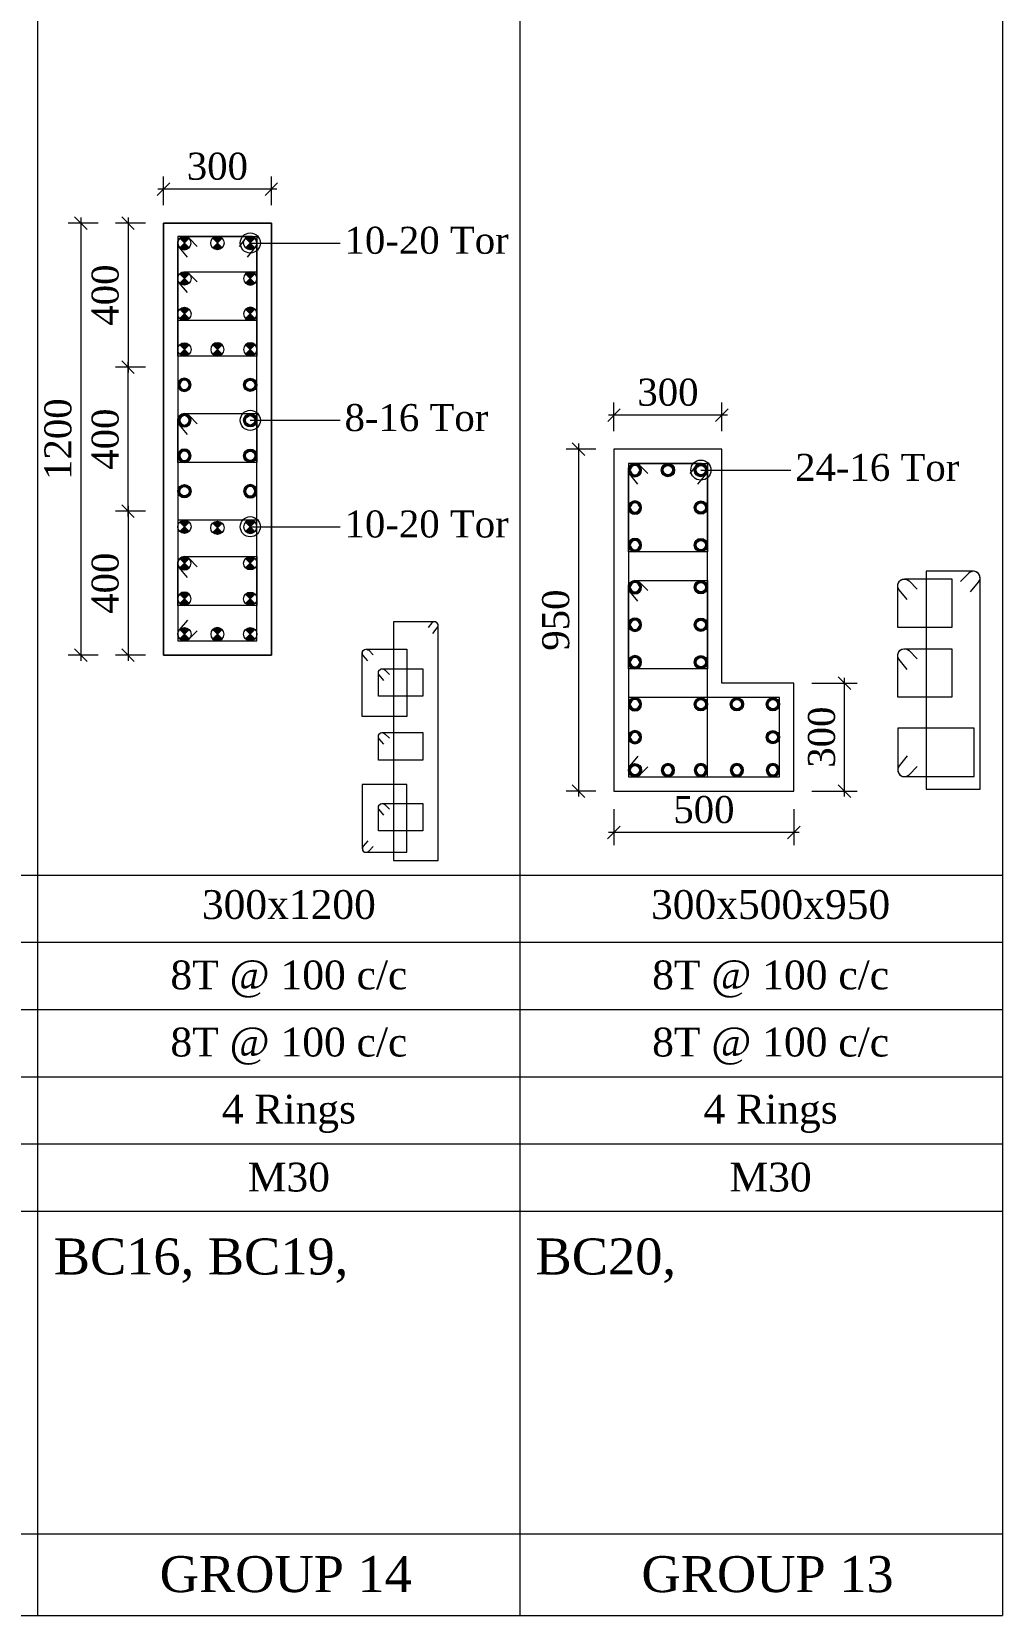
# Model space of a CAD drawing. Header units: metres. Extents: x 95882 to 260884, y 3603 to 81317.
# Drawn here: x 195371 to 198069, y 8287 to 12683 of the extents above; entities that cross this region are included whole.
import ezdxf
from ezdxf.enums import TextEntityAlignment as Align

# ---------------------------------------------------------------- set-up
doc = ezdxf.new("R2010")
doc.units = ezdxf.units.M
doc.header["$LTSCALE"] = 0.05
doc.header["$MEASUREMENT"] = 0
doc.header["$PDMODE"] = 34
doc.header["$PDSIZE"] = -2.5
doc.layers.get('0').update_dxf_attribs({"linetype": 'CONTINUOUS', "lineweight": 0})
doc.layers.get('DEFPOINTS').update_dxf_attribs({"linetype": 'CONTINUOUS'})
for name, color, linetype, lineweight in [('S-DIM-R', 7, 'CONTINUOUS', 9), ('S-SECTION', 5, 'CONTINUOUS', 5), ('S-SECTION MARK', 124, 'CONTINUOUS', 0), ('S-SHEET', 251, 'CONTINUOUS', 0), ('S-STEEL COL_DIA', 1, 'CONTINUOUS', 9), ('S-STEEL RING', 1, 'CONTINUOUS', 9), ('S-TEXT', 7, 'CONTINUOUS', 0), ('S-TEXT COL', 7, 'CONTINUOUS', 20), ('S-TEXT COL SIZE', 7, 'CONTINUOUS', 15), ('S-TEXT MIX', 1, 'CONTINUOUS', 15), ('S-TEXT RINGS', 7, 'CONTINUOUS', 15)]:
    doc.layers.add(name, color=color, linetype=linetype, lineweight=lineweight)
doc.styles.add('AAPL-ADRESS tahoma', font='tahoma.ttf')
doc.styles.add('S-ROMANS', font='times.ttf')
doc.styles.get("Standard").update_dxf_attribs({"font": 'times.ttf'})
doc.styles.add('TEXT', font='times.ttf')
doc.dimstyles.new('75mm', dxfattribs={"dimscale": 140, "dimtxt": 1, "dimasz": 0.35, "dimexe": 0.5, "dimexo": 1, "dimgap": 0.01, "dimtad": 0, "dimdec": 0, "dimzin": 12, "dimdsep": 46, "dimtxsty": 'AAPL-ADRESS tahoma', "dimblk": 'OBLIQUE', "dimcen": 0.35, "dimdle": 0.01, "dimse1": 1, "dimse2": 1, "dimclrd": 256, "dimclre": 256, "dimclrt": 256, "dimadec": 0, "dimazin": 3, "dimtfac": 1, "dimtdec": 0, "dimtmove": 1, "dimatfit": 3, "dimldrblk": 'DOTSMALL', "dimfxl": 1, "dimtolj": 1, "dimtzin": 0, "dimarcsym": 1})
doc.dimstyles.new('S_DIM', dxfattribs={"dimtxt": 75, "dimasz": 35, "dimexe": 35, "dimexo": 50, "dimgap": 25, "dimtad": 1, "dimdec": 0, "dimzin": 0, "dimdsep": 46, "dimtxsty": 'Standard', "dimblk": 'OBLIQUE', "dimcen": 0.09, "dimdle": 15, "dimclrd": 256, "dimclre": 256, "dimclrt": 256, "dimadec": 0, "dimazin": 0, "dimtfac": 1, "dimtdec": 0, "dimtofl": 0, "dimtmove": 0, "dimatfit": 3, "dimfxl": 1, "dimtolj": 1, "dimtzin": 0, "dimlwd": -1, "dimlwe": -1, "dimarcsym": 0})

# ---------------------------------------------------------------- blocks, each defined once
blk = doc.blocks.new('_Oblique')
at = {"color": 0, "linetype": 'ByBlock', "lineweight": -2}
blk.add_line((-0.5, -0.5), (0.5, 0.5), dxfattribs=at)
blk = doc.blocks.new('*D363')
at = {"layer": 'DEFPOINTS', "color": 0, "transparency": 16777216}
for p in [(196989.4, 11524.7, -0.1), (196891.1, 10574.7), (196989.4, 10574.7, -0.1)]:
    blk.add_point(p, dxfattribs=at)
at = {"layer": 'S-DIM-R', "transparency": 16777216}
for p, q in [((196939.4, 11524.7), (196856.1, 11524.7)), ((196891.1, 11539.7), (196891.1, 10559.7)), ((196939.4, 10574.7), (196856.1, 10574.7))]:
    blk.add_line(p, q, dxfattribs=at)
at = {"layer": 'S-DIM-R', "transparency": 16777216, "xscale": 35, "yscale": 35, "zscale": 35}
for p, rotation in [((196891.1, 11524.7), 90), ((196891.1, 10574.7), 270)]:
    blk.add_blockref('_Oblique', p, dxfattribs=dict(at, rotation=rotation))
at = {"layer": 'S-DIM-R', "transparency": 16777216, "insert": (196827.9, 11049.7), "char_height": 75, "attachment_point": 5, "rotation": 90}
blk.add_mtext('\\A1;950', dxfattribs=at)
blk = doc.blocks.new('*D364')
at = {"layer": 'DEFPOINTS', "color": 0, "transparency": 16777216}
for p in [(196989.4, 11618.9), (196989.4, 11524.7, 0), (197289.4, 11524.7, 0)]:
    blk.add_point(p, dxfattribs=at)
at = {"layer": 'S-DIM-R', "transparency": 16777216}
for p, q in [((196989.4, 11574.7), (196989.4, 11653.9)), ((197289.4, 11574.7), (197289.4, 11653.9)), ((197304.4, 11618.9), (196974.4, 11618.9))]:
    blk.add_line(p, q, dxfattribs=at)
at = {"layer": 'S-DIM-R', "transparency": 16777216, "xscale": 35, "yscale": 35, "zscale": 35, "rotation": 180}
blk.add_blockref('_Oblique', (196989.4, 11618.9), dxfattribs=at)
at = {"layer": 'S-DIM-R', "transparency": 16777216, "xscale": 35, "yscale": 35, "zscale": 35}
blk.add_blockref('_Oblique', (197289.4, 11618.9), dxfattribs=at)
at = {"layer": 'S-DIM-R', "transparency": 16777216, "insert": (197139.4, 11682), "char_height": 75, "attachment_point": 5}
blk.add_mtext('\\A1;300', dxfattribs=at)
blk = doc.blocks.new('*U5')
at = {"layer": 'S-STEEL COL_DIA'}
h = blk.add_hatch(color=256, dxfattribs=at)
h.dxf.hatch_style = 1
h.paths.add_polyline_path([(-18.5, 0, 1), (18.5, 0, 1)])
h.paths.add_polyline_path([(13, 0, -1), (-13, 0, -1)], flags=16)
at = {"layer": 'S-STEEL COL_DIA', "lineweight": 5}
for radius in [18.5, 13]:
    blk.add_circle((0, 0), radius, dxfattribs=at)
blk = doc.blocks.new('*D390')
at = {"layer": 'DEFPOINTS', "color": 0, "transparency": 16777216}
for p in [(195737.4, 11352.1, -0.1), (195639.1, 10952.1), (195737.4, 10952.1, -0.1)]:
    blk.add_point(p, dxfattribs=at)
at = {"layer": 'S-DIM-R', "transparency": 16777216}
for p, q in [((195687.4, 11352.1), (195604.1, 11352.1)), ((195639.1, 11367.1), (195639.1, 10937.1)), ((195687.4, 10952.1), (195604.1, 10952.1))]:
    blk.add_line(p, q, dxfattribs=at)
at = {"layer": 'S-DIM-R', "transparency": 16777216, "xscale": 35, "yscale": 35, "zscale": 35}
for p, rotation in [((195639.1, 11352.1), 90), ((195639.1, 10952.1), 270)]:
    blk.add_blockref('_Oblique', p, dxfattribs=dict(at, rotation=rotation))
at = {"layer": 'S-DIM-R', "transparency": 16777216, "insert": (195576, 11152.1), "char_height": 75, "attachment_point": 5, "rotation": 90}
blk.add_mtext('\\A1;400', dxfattribs=at)
blk = doc.blocks.new('*D391')
at = {"layer": 'DEFPOINTS', "color": 0, "transparency": 16777216}
for p in [(195737.4, 12246.3), (195737.4, 12152.1, 0), (196037.4, 12152.1, 0)]:
    blk.add_point(p, dxfattribs=at)
at = {"layer": 'S-DIM-R', "transparency": 16777216}
for p, q in [((195737.4, 12202.1), (195737.4, 12281.3)), ((196037.4, 12202.1), (196037.4, 12281.3)), ((196052.4, 12246.3), (195722.4, 12246.3))]:
    blk.add_line(p, q, dxfattribs=at)
at = {"layer": 'S-DIM-R', "transparency": 16777216, "xscale": 35, "yscale": 35, "zscale": 35, "rotation": 180}
blk.add_blockref('_Oblique', (195737.4, 12246.3), dxfattribs=at)
at = {"layer": 'S-DIM-R', "transparency": 16777216, "xscale": 35, "yscale": 35, "zscale": 35}
blk.add_blockref('_Oblique', (196037.4, 12246.3), dxfattribs=at)
at = {"layer": 'S-DIM-R', "transparency": 16777216, "insert": (195887.4, 12309.4), "char_height": 75, "attachment_point": 5}
blk.add_mtext('\\A1;300', dxfattribs=at)
blk = doc.blocks.new('*U4')
at = {"layer": 'S-STEEL COL_DIA'}
h = blk.add_hatch(color=256, dxfattribs=at)
h.dxf.hatch_style = 1
h.paths.add_polyline_path([(0, 0), (0, -18.5, 0.198912), (13, -13)])
h.paths.add_polyline_path([(0, 0), (-13, -13, 0.198912), (0, -18.5)])
h.paths.add_polyline_path([(0, 18.5, 0.198912), (-13, 13), (0, 0)])
h.paths.add_polyline_path([(13, 13, 0.198912), (0, 18.5), (0, 0)])
at = {"layer": 'S-STEEL COL_DIA', "lineweight": 5}
for p, q in [((-13, 13), (13, -13)), ((13, 13), (-13, -13))]:
    blk.add_line(p, q, dxfattribs=at)
blk.add_circle((0, 0), 18.5, dxfattribs=at)
blk = doc.blocks.new('*D392')
at = {"layer": 'DEFPOINTS', "color": 0, "transparency": 16777216}
for p in [(195606.2, 12152.1, -0.1), (195507.9, 10952.1), (195606.2, 10952.1, -0.1)]:
    blk.add_point(p, dxfattribs=at)
at = {"layer": 'S-DIM-R', "transparency": 16777216}
for p, q in [((195556.2, 12152.1), (195472.9, 12152.1)), ((195507.9, 12167.1), (195507.9, 10937.1)), ((195556.2, 10952.1), (195472.9, 10952.1))]:
    blk.add_line(p, q, dxfattribs=at)
at = {"layer": 'S-DIM-R', "transparency": 16777216, "xscale": 35, "yscale": 35, "zscale": 35}
for p, rotation in [((195507.9, 12152.1), 90), ((195507.9, 10952.1), 270)]:
    blk.add_blockref('_Oblique', p, dxfattribs=dict(at, rotation=rotation))
at = {"layer": 'S-DIM-R', "transparency": 16777216, "insert": (195444.8, 11552.1), "char_height": 75, "attachment_point": 5, "rotation": 90}
blk.add_mtext('\\A1;1200', dxfattribs=at)
blk = doc.blocks.new('*D393')
at = {"layer": 'DEFPOINTS', "color": 0, "transparency": 16777216}
for p in [(195639.1, 11752.1), (195737.4, 11752.1, -0.1), (195737.4, 11352.1, -0.1)]:
    blk.add_point(p, dxfattribs=at)
at = {"layer": 'S-DIM-R', "transparency": 16777216}
for p, q in [((195687.4, 11752.1), (195604.1, 11752.1)), ((195639.1, 11337.1), (195639.1, 11767.1)), ((195687.4, 11352.1), (195604.1, 11352.1))]:
    blk.add_line(p, q, dxfattribs=at)
at = {"layer": 'S-DIM-R', "transparency": 16777216, "xscale": 35, "yscale": 35, "zscale": 35}
for p, rotation in [((195639.1, 11752.1), 90), ((195639.1, 11352.1), 270)]:
    blk.add_blockref('_Oblique', p, dxfattribs=dict(at, rotation=rotation))
at = {"layer": 'S-DIM-R', "transparency": 16777216, "insert": (195576, 11552.1), "char_height": 75, "attachment_point": 5, "rotation": 90}
blk.add_mtext('\\A1;400', dxfattribs=at)
blk = doc.blocks.new('*D394')
at = {"layer": 'DEFPOINTS', "color": 0, "transparency": 16777216}
for p in [(195737.4, 12152.1, -0.1), (195639.1, 11752.1), (195737.4, 11752.1, -0.1)]:
    blk.add_point(p, dxfattribs=at)
at = {"layer": 'S-DIM-R', "transparency": 16777216}
for p, q in [((195687.4, 12152.1), (195604.1, 12152.1)), ((195639.1, 12167.1), (195639.1, 11737.1)), ((195687.4, 11752.1), (195604.1, 11752.1))]:
    blk.add_line(p, q, dxfattribs=at)
at = {"layer": 'S-DIM-R', "transparency": 16777216, "xscale": 35, "yscale": 35, "zscale": 35}
for p, rotation in [((195639.1, 12152.1), 90), ((195639.1, 11752.1), 270)]:
    blk.add_blockref('_Oblique', p, dxfattribs=dict(at, rotation=rotation))
at = {"layer": 'S-DIM-R', "transparency": 16777216, "insert": (195576, 11952.1), "char_height": 75, "attachment_point": 5, "rotation": 90}
blk.add_mtext('\\A1;400', dxfattribs=at)
blk = doc.blocks.new('*D395')
at = {"layer": 'DEFPOINTS', "color": 0, "transparency": 16777216}
for p in [(196989.3, 10574.7, 0.1), (197489.3, 10574.7, 0.1), (196989.3, 10460)]:
    blk.add_point(p, dxfattribs=at)
at = {"layer": 'S-DIM-R', "transparency": 16777216}
for p, q in [((196989.3, 10524.7), (196989.3, 10425)), ((197489.3, 10524.7), (197489.3, 10425)), ((197504.3, 10460), (196974.3, 10460))]:
    blk.add_line(p, q, dxfattribs=at)
at = {"layer": 'S-DIM-R', "transparency": 16777216, "xscale": 35, "yscale": 35, "zscale": 35, "rotation": 180}
blk.add_blockref('_Oblique', (196989.3, 10460), dxfattribs=at)
at = {"layer": 'S-DIM-R', "transparency": 16777216, "xscale": 35, "yscale": 35, "zscale": 35}
blk.add_blockref('_Oblique', (197489.3, 10460), dxfattribs=at)
at = {"layer": 'S-DIM-R', "transparency": 16777216, "insert": (197239.3, 10523.2), "char_height": 75, "attachment_point": 5}
blk.add_mtext('\\A1;500', dxfattribs=at)
blk = doc.blocks.new('*D357')
at = {"layer": 'DEFPOINTS', "color": 0, "transparency": 16777216}
for p in [(197489.3, 10874.7, 0.1), (197629.7, 10874.7), (197489.3, 10574.7, 0.1)]:
    blk.add_point(p, dxfattribs=at)
at = {"layer": 'S-DIM-R', "transparency": 16777216}
for p, q in [((197539.3, 10874.7), (197664.7, 10874.7)), ((197629.7, 10559.7), (197629.7, 10889.7)), ((197539.3, 10574.7), (197664.7, 10574.7))]:
    blk.add_line(p, q, dxfattribs=at)
at = {"layer": 'S-DIM-R', "transparency": 16777216, "xscale": 35, "yscale": 35, "zscale": 35}
for p, rotation in [((197629.7, 10874.7), 90), ((197629.7, 10574.7), 270)]:
    blk.add_blockref('_Oblique', p, dxfattribs=dict(at, rotation=rotation))
at = {"layer": 'S-DIM-R', "transparency": 16777216, "insert": (197566.5, 10724.7), "char_height": 75, "attachment_point": 5, "rotation": 90}
blk.add_mtext('\\A1;300', dxfattribs=at)

msp = doc.modelspace()

# ---------------------------------------------------------------- linework, layer by layer
at = {"layer": 'S-SECTION'}
for points, elevation in [([(195737.4, 10952.1), (196037.4, 10952.1), (196037.4, 12152.1), (195737.4, 12152.1)], 0.2), ([(196037.4, 10952.1), (195737.4, 10952.1), (195737.4, 12152.1), (196037.4, 12152.1)], 0.2), ([(197289.3, 11524.7), (196989.3, 11524.7), (196989.3, 10574.7), (197489.3, 10574.7), (197489.3, 10874.7), (197289.3, 10874.7)], 0.1)]:
    msp.add_lwpolyline(points, close=True, dxfattribs=dict(at, elevation=elevation))
at = {"layer": 'S-SHEET'}
for p, q in [((195387.3, 49003.5, 0.4), (195387.3, 9408.8, 0.3)), ((195387.3, 49003.5, 0.4), (195387.3, 9408.8, 0.3)), ((195387.3, 49003.5, 0.4), (195387.3, 9408.8, 0.3)), ((195387.3, 49003.5, 0.4), (195387.3, 9408.8, 0.3)), ((195387.3, 49003.5, 0.5), (195387.3, 9408.8, 0.4)), ((195387.3, 49003.5, 0.5), (195387.3, 9408.8, 0.4)), ((195387.3, 49003.5, 0.5), (195387.3, 9408.8, 0.4)), ((195387.3, 49003.5, 0.5), (195387.3, 9408.8, 0.4)), ((195387.3, 49003.5, 0.5), (195387.3, 9408.8, 0.4)), ((195387.3, 49003.5, 0.5), (195387.3, 9408.8, 0.4)), ((195387.3, 49003.5, 0.5), (195387.3, 9408.8, 0.4)), ((195387.3, 49003.5, 0.5), (195387.3, 9408.8, 0.4)), ((195387.3, 49003.5, 0.5), (195387.3, 9408.8, 0.4)), ((195387.3, 49003.5, 0.5), (195387.3, 9408.8, 0.4)), ((195387.3, 49003.5, 0.5), (195387.3, 9408.8, 0.4)), ((196727.9, 49003.5, 0), (196727.9, 8286.5, -0.1)), ((177084.5, 10341.8, 0), (198068.5, 10341.8, -0.1)), ((177084.5, 10155.7, 0), (198068.5, 10155.7, -0.1)), ((177084.5, 10155.7, 0), (198068.5, 10155.7, -0.1)), ((177084.5, 9968.6, 0), (198068.5, 9968.6, -0.1)), ((177691.8, 9782, 0), (198068.5, 9782, -0.1)), ((177084.5, 9595.4, 0), (198068.5, 9595.4, -0.1)), ((195387.3, 9408.8, 0.4), (195387.3, 8286.5, 0.4)), ((195387.3, 9408.8, 0.4), (195387.3, 8286.5, 0.4)), ((195387.3, 9408.8, 0.4), (195387.3, 8286.5, 0.4)), ((195387.3, 9408.8, 0.4), (195387.3, 8286.5, 0.4)), ((177959.6, 8512.6, 0), (198068.5, 8512.6, -0.1))]:
    msp.add_line(p, q, dxfattribs=at)
at = {"layer": 'S-SHEET', "color": 0}
for p, q in [((198068.5, 49003.5, 0), (198068.5, 8286.5, -0.1)), ((177084.5, 9408.8, 0), (198068.5, 9408.8, -0.1)), ((177084.5, 8286.5, 0), (198068.5, 8286.5, -0.1))]:
    msp.add_line(p, q, dxfattribs=at)
at = {"layer": 'S-STEEL RING'}
for points, elevation in [([(195970.7, 12057.7), (195993.2, 12085, 0.633211), (195978.9, 12115.2), (195777.4, 12115.2), (195777.4, 10992.1), (195997.4, 10992.1), (195997.4, 12096.7, 0.666768), (195965.9, 12109.8), (195948.1, 12087.2)], 0.2), ([(197222.7, 11427.2), (197245.2, 11454.5, 0.633211), (197230.9, 11484.7), (197029.4, 11484.7), (197029.4, 10614.7), (197249.4, 10614.7), (197249.4, 11466.2, 0.666768), (197217.9, 11479.3), (197200.1, 11456.7)], 0.1), ([(197979.9, 11127.8), (198002.4, 11155.2, 0.633211), (197988.1, 11185.3), (197856.6, 11185.3), (197856.6, 10580.6), (198006.6, 10580.6), (198006.6, 11166.9, 0.666768), (197975.1, 11180), (197952.3, 11157.3)], 0.2), ([(197979.9, 11127.8), (198002.4, 11155.2, 0.633211), (197988.1, 11185.3), (197856.6, 11185.3), (197856.6, 10580.6), (198006.6, 10580.6), (198006.6, 11166.9, 0.666768), (197975.1, 11180), (197952.3, 11157.3)], 0.2), ([(196485.9, 11012.7), (196498.5, 11028.1, 0.633211), (196490.5, 11045.1), (196377.1, 11045.1), (196377.1, 10382.6), (196500.9, 10382.6), (196500.9, 11034.7, 0.666768), (196483.2, 11042.1), (196473.2, 11029.3)], 0.1), ([(196485.9, 11012.7), (196498.5, 11028.1, 0.633211), (196490.5, 11045.1), (196377.1, 11045.1), (196377.1, 10382.6), (196500.9, 10382.6), (196500.9, 11034.7, 0.666768), (196483.2, 11042.1), (196473.2, 11029.3)], 0.1)]:
    msp.add_lwpolyline(points, format="xyb", dxfattribs=dict(at, elevation=elevation))
at = {"layer": 'S-STEEL RING', "color": 4}
for points, elevation in [([(195804, 12057.7), (195781.6, 12085, -0.633211), (195795.8, 12115.2), (195997.4, 12115.2), (195997.4, 11782.9), (195777.4, 11782.9), (195777.4, 12096.7, -0.666768), (195808.8, 12109.8), (195831.6, 12087.2)], 0.2), ([(195804, 11049.6), (195781.6, 11022.3, 0.633211), (195795.8, 10992.1), (195997.4, 10992.1), (195997.4, 11327.5), (195777.4, 11327.5), (195777.4, 11010.6, 0.666768), (195808.8, 10997.5), (195831.6, 11020.1)], 0.2), ([(196305.1, 10936.5), (196292.5, 10951.8, -0.633211), (196300.5, 10968.8), (196413.9, 10968.8), (196413.9, 10781.9), (196290.1, 10781.9), (196290.1, 10958.4, -0.666768), (196307.8, 10965.8), (196320.7, 10953.1)], 0.1), ([(196305.1, 10437.3), (196292.5, 10421.9, 0.633211), (196300.5, 10405), (196413.9, 10405), (196413.9, 10593.6), (196290.1, 10593.6), (196290.1, 10415.3, 0.666768), (196307.8, 10408), (196320.7, 10420.7)], 0.1)]:
    msp.add_lwpolyline(points, format="xyb", dxfattribs=dict(at, elevation=elevation))
at = {"layer": 'S-STEEL RING', "color": 3}
for points, elevation in [([(195804, 11959.2), (195781.6, 11986.6, -0.633211), (195795.8, 12016.7), (195997.4, 12016.7), (195997.4, 11881.4), (195777.4, 11881.4), (195777.4, 11998.3, -0.666768), (195808.8, 12011.4), (195831.6, 11988.7)], 0.2), ([(195804, 11565.3), (195781.6, 11592.7, -0.633211), (195795.8, 11622.9), (195997.4, 11622.9), (195997.4, 11487.5), (195777.4, 11487.5), (195777.4, 11604.4, -0.666768), (195808.8, 11617.5), (195831.6, 11594.9)], 0.2), ([(197056, 11427.2), (197033.5, 11454.5, -0.633211), (197047.8, 11484.7), (197249.4, 11484.7), (197249.4, 11239.3), (197029.4, 11239.3), (197029.4, 11466.2, -0.666768), (197060.8, 11479.3), (197083.6, 11456.7)], 0.1), ([(195804, 11168.4), (195781.6, 11195.8, -0.633211), (195795.8, 11225.9), (195997.4, 11225.9), (195997.4, 11090.6), (195777.4, 11090.6), (195777.4, 11207.5, -0.666768), (195808.8, 11220.6), (195831.6, 11197.9)], 0.2), ([(197056, 11102.1), (197033.5, 11129.4, -0.633211), (197047.8, 11159.6), (197249.4, 11159.6), (197249.4, 10914.2), (197029.4, 10914.2), (197029.4, 11141.1, -0.666768), (197060.8, 11154.2), (197083.6, 11131.6)], 0.1), ([(197804.5, 11106.5), (197782.1, 11133.8, -0.633211), (197796.3, 11164), (197927.9, 11164), (197927.9, 11029.5), (197777.9, 11029.5), (197777.9, 11145.5, -0.666768), (197809.3, 11158.6), (197832.2, 11136)], 0.2), ([(197804.5, 10912.7), (197782.1, 10940.1, -0.633211), (197796.3, 10970.2), (197927.9, 10970.2), (197927.9, 10835.7), (197777.9, 10835.7), (197777.9, 10951.8, -0.666768), (197809.3, 10964.9), (197832.2, 10942.2)], 0.2), ([(196349.7, 10882.2), (196337.1, 10897.5, -0.633211), (196345.1, 10914.5), (196458.5, 10914.5), (196458.5, 10838.4), (196334.7, 10838.4), (196334.7, 10904.1, -0.666768), (196352.4, 10911.5), (196365.3, 10898.8)], 0.1), ([(197056, 10672.2), (197033.5, 10644.8, 0.633211), (197047.8, 10614.7), (197449.3, 10614.7), (197449.3, 10834.7), (197029.4, 10834.7), (197029.4, 10633.1, 0.666768), (197060.8, 10620), (197083.6, 10642.7)], 0.1), ([(196349.7, 10705.1), (196337.1, 10720.5, -0.633211), (196345.1, 10737.4), (196458.5, 10737.4), (196458.5, 10661.3), (196334.7, 10661.3), (196334.7, 10727.1, -0.666768), (196352.4, 10734.4), (196365.3, 10721.7)], 0.1), ([(197804.5, 10672.7), (197782.1, 10645.3, 0.633211), (197796.3, 10615.2), (197989.8, 10615.2), (197989.8, 10749.7), (197777.9, 10749.7), (197777.9, 10633.6, 0.666768), (197809.3, 10620.5), (197832.2, 10643.2)], 0.2), ([(196349.7, 10508.1), (196337.1, 10523.5, -0.633211), (196345.1, 10540.4), (196458.5, 10540.4), (196458.5, 10464.3), (196334.7, 10464.3), (196334.7, 10530.1, -0.666768), (196352.4, 10537.4), (196365.3, 10524.7)], 0.1)]:
    msp.add_lwpolyline(points, format="xyb", dxfattribs=dict(at, elevation=elevation))

# ---------------------------------------------------------------- block references
at = {"layer": 'S-STEEL COL_DIA', "xscale": -1}
for name, p in [('*U4', (195795.8, 12096.7, 0.2)), ('*U5', (195795.8, 11702.9, 0.2)), ('*U5', (195795.8, 11604.4, 0.2)), ('*U5', (195795.8, 11505.9, 0.2)), ('*U5', (197047.8, 11466.2, 0.1)), ('*U5', (197047.8, 11362.1, 0.1)), ('*U5', (197047.8, 11258, 0.1)), ('*U4', (195795.8, 11207.5, 0.2)), ('*U4', (195795.8, 11109, 0.2)), ('*U5', (197047.8, 11141.1, 0.1)), ('*U5', (197047.8, 11037, 0.1)), ('*U5', (197047.8, 10932.8, 0.1)), ('*U5', (197047.8, 10816, 0.1)), ('*U5', (197047.8, 10724.7, 0.1))]:
    msp.add_blockref(name, p, dxfattribs=at)
at = {"layer": 'S-STEEL COL_DIA'}
for name, p in [('*U4', (195887.4, 12096.7, 0.2)), ('*U4', (195978.9, 12096.7, 0.2)), ('*U5', (195978.9, 11702.9, 0.2)), ('*U5', (195978.9, 11604.4, 0.2)), ('*U5', (195978.9, 11505.9, 0.2)), ('*U5', (197139.4, 11466.2, 0.1)), ('*U5', (197230.9, 11466.2, 0.1)), ('*U5', (197230.9, 11362.1, 0.1)), ('*U4', (195887.4, 11305.9, 0.2)), ('*U5', (197230.9, 11258, 0.1)), ('*U4', (195978.9, 11207.5, 0.2)), ('*U4', (195978.9, 11109, 0.2)), ('*U5', (197230.9, 11141.1, 0.1)), ('*U5', (197230.9, 11037, 0.1)), ('*U4', (195978.9, 11010.6, 0.2)), ('*U5', (197230.9, 10932.8, 0.1)), ('*U5', (197230.9, 10816, 0.1)), ('*U5', (197330.9, 10816, 0.1)), ('*U5', (197430.9, 10816, 0.2)), ('*U5', (197430.9, 10724.7, 0.1))]:
    msp.add_blockref(name, p, dxfattribs=at)
at = {"layer": 'S-STEEL COL_DIA', "rotation": 180}
for name, p in [('*U4', (195795.8, 11998.3, 0.2)), ('*U4', (195795.8, 11899.8, 0.2)), ('*U4', (195795.8, 11801.3, 0.2)), ('*U5', (195795.8, 11407.5, 0.2)), ('*U4', (195795.8, 11309, 0.2)), ('*U4', (195795.8, 11010.6, 0.2)), ('*U5', (197047.8, 10633.1, 0.1))]:
    msp.add_blockref(name, p, dxfattribs=at)
at = {"layer": 'S-STEEL COL_DIA', "xscale": -1, "rotation": 180}
for name, p in [('*U4', (195978.9, 11998.3, 0.2)), ('*U4', (195978.9, 11899.8, 0.2)), ('*U4', (195887.4, 11801.3, 0.2)), ('*U4', (195978.9, 11801.3, 0.2)), ('*U5', (195978.9, 11407.5, 0.2)), ('*U4', (195978.9, 11309, 0.2)), ('*U4', (195887.4, 11010.6, 0.2)), ('*U5', (197139.4, 10633.1, 0.1)), ('*U5', (197230.9, 10633.1, 0.1)), ('*U5', (197330.9, 10633.1, 0.1)), ('*U5', (197430.9, 10633.1, 0.1))]:
    msp.add_blockref(name, p, dxfattribs=at)

# ---------------------------------------------------------------- texts
at = {"layer": 'S-TEXT', "color": 7, "style": 'TEXT'}
for s, p in [('10-20 Tor ', (196240.8, 12066.8, 0.2)), ('8-16 Tor ', (196240.8, 11574.5, 0.2)), ('24-16 Tor ', (197492.8, 11436.3, 0.1)), ('10-20 Tor ', (196240.8, 11279.1, 0.2))]:
    msp.add_text(s, height=75, dxfattribs=at).set_placement(p)
at = {"layer": 'S-TEXT COL', "style": 'S-ROMANS'}
for s, p in [('BC16, BC19,', (195432.8, 9232.9, 0)), ('BC20,', (196771.4, 9232.9, 0.1)), ('GROUP 14', (195727.1, 8351, 0)), ('GROUP 13', (197065.7, 8351, 0.1))]:
    msp.add_text(s, height=100, dxfattribs=at).set_placement(p)
at = {"layer": 'S-TEXT COL SIZE', "color": 6, "style": 'S-ROMANS'}
msp.add_text('300x1200', height=80, dxfattribs=at).set_placement((196086.1, 10260, 0.3), align=Align.MIDDLE_CENTER)
at = {"layer": 'S-TEXT COL SIZE', "color": 2, "style": 'S-ROMANS'}
msp.add_text('300x500x950', height=80, dxfattribs=at).set_placement((197424.6, 10260, 0.1), align=Align.MIDDLE_CENTER)
at = {"layer": 'S-TEXT MIX', "style": 'S-ROMANS'}
for p in [(196086.1, 9503.3, 0.3), (197424.6, 9503.3, 0.1)]:
    msp.add_text('M30', height=80, dxfattribs=at).set_placement(p, align=Align.MIDDLE_CENTER)
at = {"layer": 'S-TEXT RINGS', "style": 'S-ROMANS'}
for s, p in [('8T @ 100 c/c', (196086.1, 10064.5, 0.3)), ('8T @ 100 c/c', (197424.6, 10064.5, 0.1)), ('8T @ 100 c/c', (196086.1, 9878.1, 0.4)), ('8T @ 100 c/c', (197424.6, 9878.1, 0.1)), ('4 Rings', (196086.1, 9692, 0.3)), ('4 Rings', (197424.6, 9692, 0.1))]:
    msp.add_text(s, height=80, dxfattribs=at).set_placement(p, align=Align.MIDDLE_CENTER)

# ---------------------------------------------------------------- dimensions: what is measured, and where the dimension line sits
at = {"layer": 'S-DIM-R'}
for base, p1, p2, picture, middle in [((195737.4, 12246.3, 0.2), (196037.4, 12152.1, 0.2), (195737.4, 12152.1, 0.2), '*D391', (195887.4, 12309.4, 0.2)), ((196989.4, 11618.9, 0.1), (197289.4, 11524.7, 0.1), (196989.4, 11524.7, 0.1), '*D364', (197139.4, 11682, 0.1)), ((196989.3, 10460), (197489.3, 10574.7, 0.1), (196989.3, 10574.7, 0.1), '*D395', (197239.3, 10523.2))]:
    dim = msp.add_linear_dim(base=base, p1=p1, p2=p2, dimstyle='S_DIM', dxfattribs=at)
    dim.commit()
    dim.dimension.update_dxf_attribs({"geometry": picture, "text_midpoint": middle})
for base, p1, p2, angle, picture, middle in [((195507.9, 10952.1, 0.3), (195606.2, 12152.1, 0.2), (195606.2, 10952.1, 0.2), 90, '*D392', (195444.8, 11552.1, 0.3)), ((195639.1, 11752.1, 0.3), (195737.4, 12152.1, 0.2), (195737.4, 11752.1, 0.2), 90, '*D394', (195576, 11952.1, 0.3)), ((195639.1, 11752.1, 0.3), (195737.4, 11352.1, 0.2), (195737.4, 11752.1, 0.2), 270, '*D393', (195576, 11552.1, 0.3)), ((196891.1, 10574.7, 0.2), (196989.4, 11524.7, 0.1), (196989.4, 10574.7, 0.1), 90, '*D363', (196827.9, 11049.7, 0.2)), ((195639.1, 10952.1, 0.3), (195737.4, 11352.1, 0.2), (195737.4, 10952.1, 0.2), 90, '*D390', (195576, 11152.1, 0.3)), ((197629.7, 10874.7), (197489.3, 10574.7, 0.1), (197489.3, 10874.7, 0.1), 90, '*D357', (197566.5, 10724.7))]:
    dim = msp.add_linear_dim(base=base, p1=p1, p2=p2, angle=angle, dimstyle='S_DIM', dxfattribs=at)
    dim.commit()
    dim.dimension.update_dxf_attribs({"geometry": picture, "text_midpoint": middle})

# ---------------------------------------------------------------- leaders
at = {"layer": 'S-SECTION MARK', "linetype": 'ByBlock'}
for points in [[(195978.9, 12096.7, 0.2), (196228.6, 12096.7, 0.2)], [(195978.9, 11604.4, 0.2), (196228.6, 11604.4, 0.2)], [(197230.9, 11466.2, 0.1), (197480.6, 11466.2, 0.1)], [(195978.9, 11309, 0.2), (196228.6, 11309, 0.2)]]:
    msp.add_leader(points, dimstyle='75mm', override={"dimasz": 0.4, "dimldrblk": 'Origin', "dimfxlon": 1, "dimlwd": 0}, dxfattribs=at)

doc.saveas('drawing.dxf')
